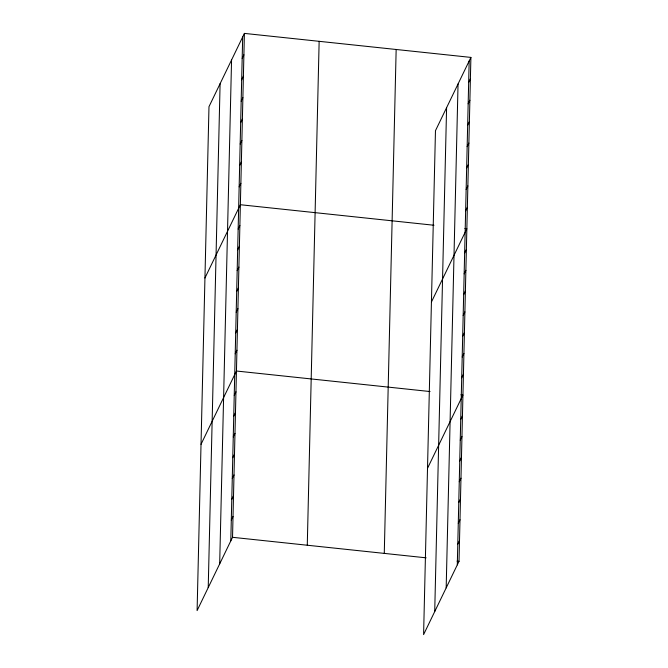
<?xml version="1.0" encoding="UTF-8"?>
<svg xmlns="http://www.w3.org/2000/svg" width="668" height="668" viewBox="0 0 668 668"><rect width="100%" height="100%" fill="white"/><g stroke="black" fill="none" stroke-linecap="round" stroke-linejoin="round"><path stroke-width="1" d="M208.224 587.59L220.098 83.675M219.68 563.884L231.562 59.978M230.802 540.88L242.684 36.974M244.404 33.4L208.984 106.688L197.102 610.594L232.531 537.306L244.404 33.4L470.898 57.406L459.016 561.312L423.596 634.6L435.469 130.694L470.898 57.406M307.272 545.23L319.145 41.324M384.275 553.396L396.157 49.482M434.718 611.596L446.591 107.69M446.174 587.89L458.048 83.984M457.296 564.886L469.17 60.98M242.175 58.383L243.904 54.818M241.674 79.801L243.394 76.235M241.165 101.219L242.893 97.645M240.664 122.636L242.392 119.063M240.154 144.054L241.883 140.48M239.653 165.464L241.382 161.898M239.144 186.881L240.872 183.316M204.942 278.013L240.371 204.725L433.975 225.25M238.15 229.082L239.879 225.517M237.666 249.874L239.386 246.3M237.173 270.657L238.902 267.091M236.681 291.44L238.409 287.875M236.196 312.232L237.917 308.658M235.704 333.015L237.432 329.449M235.211 353.806L236.94 350.232M201.026 444.303L236.447 371.016L430.05 391.54M234.234 395.373L235.963 391.807M233.742 416.164L235.47 412.59M233.257 436.947L234.977 433.373M232.765 457.73L234.493 454.165M232.272 478.522L234 474.948M231.788 499.305L233.508 495.74M231.295 520.096L233.023 516.523M468.669 82.398L470.389 78.824M468.159 103.807L469.888 100.242M467.658 125.225L469.379 121.659M467.149 146.643L468.878 143.069M466.648 168.06L468.377 164.487M466.139 189.478L467.867 185.904M465.638 210.888L467.366 207.322M431.428 302.019L466.857 228.74L464.87 228.523M464.644 253.089L466.373 249.523M464.151 273.88L465.88 270.306M463.659 294.663L465.387 291.098M463.175 315.455L464.903 311.881M462.682 336.238L464.41 332.664M462.189 357.021L463.918 353.455M461.705 377.812L463.425 374.239M427.512 468.31L462.941 395.022L460.945 394.813M460.72 419.379L462.448 415.813M460.235 440.17L461.955 436.596M459.743 460.953L461.471 457.388M459.25 481.745L460.978 478.171M458.766 502.528L460.486 498.954M458.273 523.311L460.001 519.746M457.78 544.103L459.509 540.529M232.531 537.306L426.134 557.83M457.029 561.103L459.016 561.312"/></g></svg>
